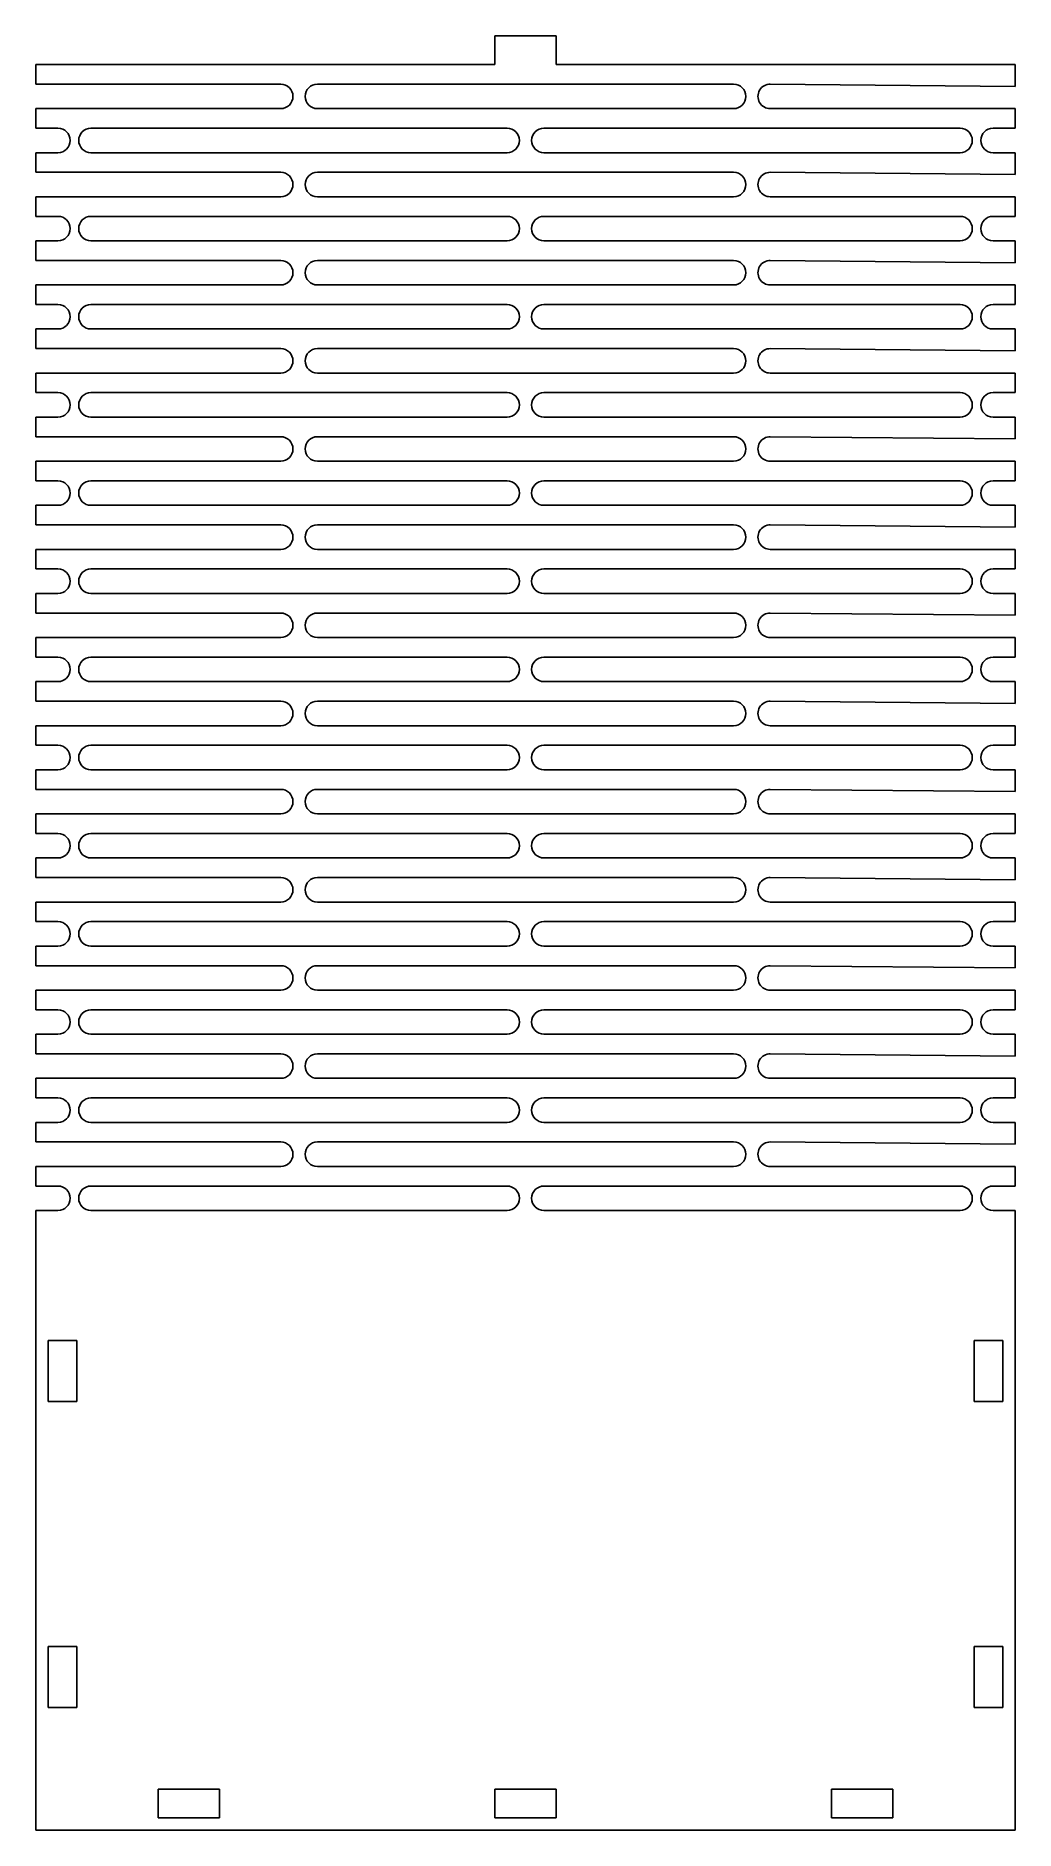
# Model space of a CAD drawing. Extents: x -2 to 2, y -1.07 to 6.26.
import ezdxf

# ---------------------------------------------------------------- set-up
doc = ezdxf.new("R2010")
doc.units = 0
doc.header["$MEASUREMENT"] = 0
doc.layers.add('VISIBLE', color=7, linetype='CONTINUOUS')

msp = doc.modelspace()

# ---------------------------------------------------------------- linework, layer by layer
at = {"layer": 'VISIBLE'}
for p, q in [((-0.1242, 6.1398, 0.117), (-0.1242, 6.2568, 0.117)), ((-0.1242, 6.2568, 0.117), (0.1258, 6.2568, 0.117)), ((0.1258, 6.1398, 0.117), (0.1258, 6.2568, 0.117)), ((-1.9992, 6.1398, 0.117), (-0.1242, 6.1398, 0.117)), ((-1.9992, 6.0598, 0.117), (-1.9992, 6.1398, 0.117)), ((0.1258, 6.1398, 0.117), (2.0008, 6.1398, 0.117)), ((2.0008, 6.0506, 0.117), (2.0008, 6.1398, 0.117)), ((-1.9992, 6.0598, 0.117), (-0.9992, 6.0598, 0.117)), ((-0.8492, 6.0598, 0.117), (0.8508, 6.0598, 0.117)), ((2.0008, 6.0506, 0.117), (1.0008, 6.0598, 0.117)), ((-1.9992, 5.9598, 0.117), (-0.9992, 5.9598, 0.117)), ((-1.9992, 5.8798, 0.117), (-1.9992, 5.9598, 0.117)), ((-0.8492, 5.9598, 0.117), (0.8508, 5.9598, 0.117)), ((2.0008, 5.9598, 0.117), (1.0008, 5.9598, 0.117)), ((2.0008, 5.8798, 0.117), (2.0008, 5.9598, 0.117)), ((-1.9092, 5.8798, 0.117), (-1.9992, 5.8798, 0.117)), ((-1.7742, 5.8798, 0.117), (-0.0742, 5.8798, 0.117)), ((1.7758, 5.8798, 0.117), (0.0758, 5.8798, 0.117)), ((1.9108, 5.8798, 0.117), (2.0008, 5.8798, 0.117)), ((-1.9092, 5.7798, 0.117), (-1.9992, 5.7798, 0.117)), ((-1.9992, 5.6998, 0.117), (-1.9992, 5.7798, 0.117)), ((-1.7742, 5.7798, 0.117), (-0.0742, 5.7798, 0.117)), ((1.7758, 5.7798, 0.117), (0.0758, 5.7798, 0.117)), ((1.9108, 5.7798, 0.117), (2.0008, 5.7798, 0.117)), ((2.0008, 5.6906, 0.117), (2.0008, 5.7798, 0.117)), ((-1.9992, 5.6998, 0.117), (-0.9992, 5.6998, 0.117)), ((-0.8492, 5.6998, 0.117), (0.8508, 5.6998, 0.117)), ((2.0008, 5.6906, 0.117), (1.0008, 5.6998, 0.117)), ((-1.9992, 5.5998, 0.117), (-0.9992, 5.5998, 0.117)), ((-1.9992, 5.5198, 0.117), (-1.9992, 5.5998, 0.117)), ((-0.8492, 5.5998, 0.117), (0.8508, 5.5998, 0.117)), ((2.0008, 5.5998, 0.117), (1.0008, 5.5998, 0.117)), ((2.0008, 5.5198, 0.117), (2.0008, 5.5998, 0.117)), ((-1.9092, 5.5198, 0.117), (-1.9992, 5.5198, 0.117)), ((-1.7742, 5.5198, 0.117), (-0.0742, 5.5198, 0.117)), ((1.7758, 5.5198, 0.117), (0.0758, 5.5198, 0.117)), ((1.9108, 5.5198, 0.117), (2.0008, 5.5198, 0.117)), ((-1.9092, 5.4198, 0.117), (-1.9992, 5.4198, 0.117)), ((-1.9992, 5.3398, 0.117), (-1.9992, 5.4198, 0.117)), ((-1.7742, 5.4198, 0.117), (-0.0742, 5.4198, 0.117)), ((1.7758, 5.4198, 0.117), (0.0758, 5.4198, 0.117)), ((1.9108, 5.4198, 0.117), (2.0008, 5.4198, 0.117)), ((2.0008, 5.3306, 0.117), (2.0008, 5.4198, 0.117)), ((-1.9992, 5.3398, 0.117), (-0.9992, 5.3398, 0.117)), ((-0.8492, 5.3398, 0.117), (0.8508, 5.3398, 0.117)), ((2.0008, 5.3306, 0.117), (1.0008, 5.3398, 0.117)), ((-1.9992, 5.2398, 0.117), (-0.9992, 5.2398, 0.117)), ((-1.9992, 5.1598, 0.117), (-1.9992, 5.2398, 0.117)), ((-0.8492, 5.2398, 0.117), (0.8508, 5.2398, 0.117)), ((2.0008, 5.2398, 0.117), (1.0008, 5.2398, 0.117)), ((2.0008, 5.1598, 0.117), (2.0008, 5.2398, 0.117)), ((-1.9092, 5.1598, 0.117), (-1.9992, 5.1598, 0.117)), ((-1.7742, 5.1598, 0.117), (-0.0742, 5.1598, 0.117)), ((1.7758, 5.1598, 0.117), (0.0758, 5.1598, 0.117)), ((1.9108, 5.1598, 0.117), (2.0008, 5.1598, 0.117)), ((-1.9092, 5.0598, 0.117), (-1.9992, 5.0598, 0.117)), ((-1.9992, 4.9798, 0.117), (-1.9992, 5.0598, 0.117)), ((-1.7742, 5.0598, 0.117), (-0.0742, 5.0598, 0.117)), ((1.7758, 5.0598, 0.117), (0.0758, 5.0598, 0.117)), ((1.9108, 5.0598, 0.117), (2.0008, 5.0598, 0.117)), ((2.0008, 4.9706, 0.117), (2.0008, 5.0598, 0.117)), ((-1.9992, 4.9798, 0.117), (-0.9992, 4.9798, 0.117)), ((-0.8492, 4.9798, 0.117), (0.8508, 4.9798, 0.117)), ((2.0008, 4.9706, 0.117), (1.0008, 4.9798, 0.117)), ((-1.9992, 4.8798, 0.117), (-0.9992, 4.8798, 0.117)), ((-1.9992, 4.7998, 0.117), (-1.9992, 4.8798, 0.117)), ((-0.8492, 4.8798, 0.117), (0.8508, 4.8798, 0.117)), ((2.0008, 4.8798, 0.117), (1.0008, 4.8798, 0.117)), ((2.0008, 4.7998, 0.117), (2.0008, 4.8798, 0.117)), ((-1.9092, 4.7998, 0.117), (-1.9992, 4.7998, 0.117)), ((-1.7742, 4.7998, 0.117), (-0.0742, 4.7998, 0.117)), ((1.7758, 4.7998, 0.117), (0.0758, 4.7998, 0.117)), ((1.9108, 4.7998, 0.117), (2.0008, 4.7998, 0.117)), ((-1.9092, 4.6998, 0.117), (-1.9992, 4.6998, 0.117)), ((-1.9992, 4.6198, 0.117), (-1.9992, 4.6998, 0.117)), ((-1.7742, 4.6998, 0.117), (-0.0742, 4.6998, 0.117)), ((1.7758, 4.6998, 0.117), (0.0758, 4.6998, 0.117)), ((1.9108, 4.6998, 0.117), (2.0008, 4.6998, 0.117)), ((2.0008, 4.6106, 0.117), (2.0008, 4.6998, 0.117)), ((-1.9992, 4.6198, 0.117), (-0.9992, 4.6198, 0.117)), ((-0.8492, 4.6198, 0.117), (0.8508, 4.6198, 0.117)), ((2.0008, 4.6106, 0.117), (1.0008, 4.6198, 0.117)), ((-1.9992, 4.5198, 0.117), (-0.9992, 4.5198, 0.117)), ((-1.9992, 4.4398, 0.117), (-1.9992, 4.5198, 0.117)), ((-0.8492, 4.5198, 0.117), (0.8508, 4.5198, 0.117)), ((2.0008, 4.5198, 0.117), (1.0008, 4.5198, 0.117)), ((2.0008, 4.4398, 0.117), (2.0008, 4.5198, 0.117)), ((-1.9092, 4.4398, 0.117), (-1.9992, 4.4398, 0.117)), ((-1.7742, 4.4398, 0.117), (-0.0742, 4.4398, 0.117)), ((1.7758, 4.4398, 0.117), (0.0758, 4.4398, 0.117)), ((1.9108, 4.4398, 0.117), (2.0008, 4.4398, 0.117)), ((-1.9092, 4.3398, 0.117), (-1.9992, 4.3398, 0.117)), ((-1.9992, 4.2598, 0.117), (-1.9992, 4.3398, 0.117)), ((-1.7742, 4.3398, 0.117), (-0.0742, 4.3398, 0.117)), ((1.7758, 4.3398, 0.117), (0.0758, 4.3398, 0.117)), ((1.9108, 4.3398, 0.117), (2.0008, 4.3398, 0.117)), ((2.0008, 4.2506, 0.117), (2.0008, 4.3398, 0.117)), ((-1.9992, 4.2598, 0.117), (-0.9992, 4.2598, 0.117)), ((-0.8492, 4.2598, 0.117), (0.8508, 4.2598, 0.117)), ((2.0008, 4.2506, 0.117), (1.0008, 4.2598, 0.117)), ((-1.9992, 4.1598, 0.117), (-0.9992, 4.1598, 0.117)), ((-1.9992, 4.0798, 0.117), (-1.9992, 4.1598, 0.117)), ((-0.8492, 4.1598, 0.117), (0.8508, 4.1598, 0.117)), ((2.0008, 4.1598, 0.117), (1.0008, 4.1598, 0.117)), ((2.0008, 4.0798, 0.117), (2.0008, 4.1598, 0.117)), ((-1.9092, 4.0798, 0.117), (-1.9992, 4.0798, 0.117)), ((-1.7742, 4.0798, 0.117), (-0.0742, 4.0798, 0.117)), ((1.7758, 4.0798, 0.117), (0.0758, 4.0798, 0.117)), ((1.9108, 4.0798, 0.117), (2.0008, 4.0798, 0.117)), ((-1.9092, 3.9798, 0.117), (-1.9992, 3.9798, 0.117)), ((-1.9992, 3.8998, 0.117), (-1.9992, 3.9798, 0.117)), ((-1.7742, 3.9798, 0.117), (-0.0742, 3.9798, 0.117)), ((1.7758, 3.9798, 0.117), (0.0758, 3.9798, 0.117)), ((1.9108, 3.9798, 0.117), (2.0008, 3.9798, 0.117)), ((2.0008, 3.8906, 0.117), (2.0008, 3.9798, 0.117)), ((-1.9992, 3.8998, 0.117), (-0.9992, 3.8998, 0.117)), ((-0.8492, 3.8998, 0.117), (0.8508, 3.8998, 0.117)), ((2.0008, 3.8906, 0.117), (1.0008, 3.8998, 0.117)), ((-1.9992, 3.7998, 0.117), (-0.9992, 3.7998, 0.117)), ((-1.9992, 3.7198, 0.117), (-1.9992, 3.7998, 0.117)), ((-0.8492, 3.7998, 0.117), (0.8508, 3.7998, 0.117)), ((2.0008, 3.7998, 0.117), (1.0008, 3.7998, 0.117)), ((2.0008, 3.7198, 0.117), (2.0008, 3.7998, 0.117)), ((-1.9092, 3.7198, 0.117), (-1.9992, 3.7198, 0.117)), ((-1.7742, 3.7198, 0.117), (-0.0742, 3.7198, 0.117)), ((1.7758, 3.7198, 0.117), (0.0758, 3.7198, 0.117)), ((1.9108, 3.7198, 0.117), (2.0008, 3.7198, 0.117)), ((-1.9092, 3.6198, 0.117), (-1.9992, 3.6198, 0.117)), ((-1.9992, 3.5398, 0.117), (-1.9992, 3.6198, 0.117)), ((-1.7742, 3.6198, 0.117), (-0.0742, 3.6198, 0.117)), ((1.7758, 3.6198, 0.117), (0.0758, 3.6198, 0.117)), ((1.9108, 3.6198, 0.117), (2.0008, 3.6198, 0.117)), ((2.0008, 3.5306, 0.117), (2.0008, 3.6198, 0.117)), ((-1.9992, 3.5398, 0.117), (-0.9992, 3.5398, 0.117)), ((-0.8492, 3.5398, 0.117), (0.8508, 3.5398, 0.117)), ((2.0008, 3.5306, 0.117), (1.0008, 3.5398, 0.117)), ((-1.9992, 3.4398, 0.117), (-0.9992, 3.4398, 0.117)), ((-1.9992, 3.3598, 0.117), (-1.9992, 3.4398, 0.117)), ((-0.8492, 3.4398, 0.117), (0.8508, 3.4398, 0.117)), ((2.0008, 3.4398, 0.117), (1.0008, 3.4398, 0.117)), ((2.0008, 3.3598, 0.117), (2.0008, 3.4398, 0.117)), ((-1.9092, 3.3598, 0.117), (-1.9992, 3.3598, 0.117)), ((-1.7742, 3.3598, 0.117), (-0.0742, 3.3598, 0.117)), ((1.7758, 3.3598, 0.117), (0.0758, 3.3598, 0.117)), ((1.9108, 3.3598, 0.117), (2.0008, 3.3598, 0.117)), ((-1.9092, 3.2598, 0.117), (-1.9992, 3.2598, 0.117)), ((-1.9992, 3.1798, 0.117), (-1.9992, 3.2598, 0.117)), ((-1.7742, 3.2598, 0.117), (-0.0742, 3.2598, 0.117)), ((1.7758, 3.2598, 0.117), (0.0758, 3.2598, 0.117)), ((1.9108, 3.2598, 0.117), (2.0008, 3.2598, 0.117)), ((2.0008, 3.1706, 0.117), (2.0008, 3.2598, 0.117)), ((-1.9992, 3.1798, 0.117), (-0.9992, 3.1798, 0.117)), ((-0.8492, 3.1798, 0.117), (0.8508, 3.1798, 0.117)), ((2.0008, 3.1706, 0.117), (1.0008, 3.1798, 0.117)), ((-1.9992, 3.0798, 0.117), (-0.9992, 3.0798, 0.117)), ((-1.9992, 2.9998, 0.117), (-1.9992, 3.0798, 0.117)), ((-0.8492, 3.0798, 0.117), (0.8508, 3.0798, 0.117)), ((2.0008, 3.0798, 0.117), (1.0008, 3.0798, 0.117)), ((2.0008, 2.9998, 0.117), (2.0008, 3.0798, 0.117)), ((-1.9092, 2.9998, 0.117), (-1.9992, 2.9998, 0.117)), ((-1.7742, 2.9998, 0.117), (-0.0742, 2.9998, 0.117)), ((1.7758, 2.9998, 0.117), (0.0758, 2.9998, 0.117)), ((1.9108, 2.9998, 0.117), (2.0008, 2.9998, 0.117)), ((-1.9092, 2.8998, 0.117), (-1.9992, 2.8998, 0.117)), ((-1.9992, 2.8198, 0.117), (-1.9992, 2.8998, 0.117)), ((-1.7742, 2.8998, 0.117), (-0.0742, 2.8998, 0.117)), ((1.7758, 2.8998, 0.117), (0.0758, 2.8998, 0.117)), ((1.9108, 2.8998, 0.117), (2.0008, 2.8998, 0.117)), ((2.0008, 2.8106, 0.117), (2.0008, 2.8998, 0.117)), ((-1.9992, 2.8198, 0.117), (-0.9992, 2.8198, 0.117)), ((-0.8492, 2.8198, 0.117), (0.8508, 2.8198, 0.117)), ((2.0008, 2.8106, 0.117), (1.0008, 2.8198, 0.117)), ((-1.9992, 2.7198, 0.117), (-0.9992, 2.7198, 0.117)), ((-1.9992, 2.6398, 0.117), (-1.9992, 2.7198, 0.117)), ((-0.8492, 2.7198, 0.117), (0.8508, 2.7198, 0.117)), ((2.0008, 2.7198, 0.117), (1.0008, 2.7198, 0.117)), ((2.0008, 2.6398, 0.117), (2.0008, 2.7198, 0.117)), ((-1.9092, 2.6398, 0.117), (-1.9992, 2.6398, 0.117)), ((-1.7742, 2.6398, 0.117), (-0.0742, 2.6398, 0.117)), ((1.7758, 2.6398, 0.117), (0.0758, 2.6398, 0.117)), ((1.9108, 2.6398, 0.117), (2.0008, 2.6398, 0.117)), ((-1.9092, 2.5398, 0.117), (-1.9992, 2.5398, 0.117)), ((-1.9992, 2.4598, 0.117), (-1.9992, 2.5398, 0.117)), ((-1.7742, 2.5398, 0.117), (-0.0742, 2.5398, 0.117)), ((1.7758, 2.5398, 0.117), (0.0758, 2.5398, 0.117)), ((1.9108, 2.5398, 0.117), (2.0008, 2.5398, 0.117)), ((2.0008, 2.4506, 0.117), (2.0008, 2.5398, 0.117)), ((-1.9992, 2.4598, 0.117), (-0.9992, 2.4598, 0.117)), ((-0.8492, 2.4598, 0.117), (0.8508, 2.4598, 0.117)), ((2.0008, 2.4506, 0.117), (1.0008, 2.4598, 0.117)), ((-1.9992, 2.3598, 0.117), (-0.9992, 2.3598, 0.117)), ((-1.9992, 2.2798, 0.117), (-1.9992, 2.3598, 0.117)), ((-0.8492, 2.3598, 0.117), (0.8508, 2.3598, 0.117)), ((2.0008, 2.3598, 0.117), (1.0008, 2.3598, 0.117)), ((2.0008, 2.2798, 0.117), (2.0008, 2.3598, 0.117)), ((-1.9092, 2.2798, 0.117), (-1.9992, 2.2798, 0.117)), ((-1.7742, 2.2798, 0.117), (-0.0742, 2.2798, 0.117)), ((1.7758, 2.2798, 0.117), (0.0758, 2.2798, 0.117)), ((1.9108, 2.2798, 0.117), (2.0008, 2.2798, 0.117)), ((-1.9092, 2.1798, 0.117), (-1.9992, 2.1798, 0.117)), ((-1.9992, 2.0998, 0.117), (-1.9992, 2.1798, 0.117)), ((-1.7742, 2.1798, 0.117), (-0.0742, 2.1798, 0.117)), ((1.7758, 2.1798, 0.117), (0.0758, 2.1798, 0.117)), ((1.9108, 2.1798, 0.117), (2.0008, 2.1798, 0.117)), ((2.0008, 2.0906, 0.117), (2.0008, 2.1798, 0.117)), ((-1.9992, 2.0998, 0.117), (-0.9992, 2.0998, 0.117)), ((-0.8492, 2.0998, 0.117), (0.8508, 2.0998, 0.117)), ((2.0008, 2.0906, 0.117), (1.0008, 2.0998, 0.117)), ((-1.9992, 1.9998, 0.117), (-0.9992, 1.9998, 0.117)), ((-1.9992, 1.9198, 0.117), (-1.9992, 1.9998, 0.117)), ((-0.8492, 1.9998, 0.117), (0.8508, 1.9998, 0.117)), ((2.0008, 1.9998, 0.117), (1.0008, 1.9998, 0.117)), ((2.0008, 1.9198, 0.117), (2.0008, 1.9998, 0.117)), ((-1.9092, 1.9198, 0.117), (-1.9992, 1.9198, 0.117)), ((-1.7742, 1.9198, 0.117), (-0.0742, 1.9198, 0.117)), ((1.7758, 1.9198, 0.117), (0.0758, 1.9198, 0.117)), ((1.9108, 1.9198, 0.117), (2.0008, 1.9198, 0.117)), ((-1.9092, 1.8198, 0.117), (-1.9992, 1.8198, 0.117)), ((-1.9992, 1.7398, 0.117), (-1.9992, 1.8198, 0.117)), ((-1.7742, 1.8198, 0.117), (-0.0742, 1.8198, 0.117)), ((1.7758, 1.8198, 0.117), (0.0758, 1.8198, 0.117)), ((1.9108, 1.8198, 0.117), (2.0008, 1.8198, 0.117)), ((2.0008, 1.7306, 0.117), (2.0008, 1.8198, 0.117)), ((-1.9992, 1.7398, 0.117), (-0.9992, 1.7398, 0.117)), ((-0.8492, 1.7398, 0.117), (0.8508, 1.7398, 0.117)), ((2.0008, 1.7306, 0.117), (1.0008, 1.7398, 0.117)), ((-1.9992, 1.6398, 0.117), (-0.9992, 1.6398, 0.117)), ((-1.9992, 1.5598, 0.117), (-1.9992, 1.6398, 0.117)), ((-0.8492, 1.6398, 0.117), (0.8508, 1.6398, 0.117)), ((2.0008, 1.6398, 0.117), (1.0008, 1.6398, 0.117)), ((2.0008, 1.5598, 0.117), (2.0008, 1.6398, 0.117)), ((-1.9092, 1.5598, 0.117), (-1.9992, 1.5598, 0.117)), ((-1.7742, 1.5598, 0.117), (-0.0742, 1.5598, 0.117)), ((1.7758, 1.5598, 0.117), (0.0758, 1.5598, 0.117)), ((1.9108, 1.5598, 0.117), (2.0008, 1.5598, 0.117)), ((-1.9092, 1.4598, 0.117), (-1.9992, 1.4598, 0.117)), ((-1.9992, 1.4598, 0.117), (-1.9992, -1.0702, 0.117)), ((-1.7742, 1.4598, 0.117), (-0.0742, 1.4598, 0.117)), ((1.7758, 1.4598, 0.117), (0.0758, 1.4598, 0.117)), ((1.9108, 1.4598, 0.117), (2.0008, 1.4598, 0.117)), ((2.0008, 1.4598, 0.117), (2.0008, -1.0702, 0.117)), ((-1.9492, 0.9298, 0.117), (-1.9492, 0.6798, 0.117)), ((-1.9492, 0.9298, 0.117), (-1.8322, 0.9298, 0.117)), ((-1.8322, 0.9298, 0.117), (-1.8322, 0.6798, 0.117)), ((1.9508, 0.9298, 0.117), (1.8338, 0.9298, 0.117)), ((1.8338, 0.9298, 0.117), (1.8338, 0.6798, 0.117)), ((1.9508, 0.9298, 0.117), (1.9508, 0.6798, 0.117)), ((-1.9492, 0.6798, 0.117), (-1.8322, 0.6798, 0.117)), ((1.9508, 0.6798, 0.117), (1.8338, 0.6798, 0.117)), ((-1.9492, -0.5702, 0.117), (-1.9492, -0.3202, 0.117)), ((-1.9492, -0.3202, 0.117), (-1.8322, -0.3202, 0.117)), ((-1.8322, -0.5702, 0.117), (-1.8322, -0.3202, 0.117)), ((1.9508, -0.3202, 0.117), (1.8338, -0.3202, 0.117)), ((1.8338, -0.5702, 0.117), (1.8338, -0.3202, 0.117)), ((1.9508, -0.5702, 0.117), (1.9508, -0.3202, 0.117)), ((-1.9492, -0.5702, 0.117), (-1.8322, -0.5702, 0.117)), ((1.9508, -0.5702, 0.117), (1.8338, -0.5702, 0.117)), ((-1.4992, -0.9032, 0.117), (-1.4992, -1.0202, 0.117)), ((-1.4992, -0.9032, 0.117), (-1.2492, -0.9032, 0.117)), ((-1.2492, -0.9032, 0.117), (-1.2492, -1.0202, 0.117)), ((-0.1242, -0.9032, 0.117), (-0.1242, -1.0202, 0.117)), ((-0.1242, -0.9032, 0.117), (0.1258, -0.9032, 0.117)), ((0.1258, -0.9032, 0.117), (0.1258, -1.0202, 0.117)), ((1.5008, -0.9032, 0.117), (1.2508, -0.9032, 0.117)), ((1.2508, -0.9032, 0.117), (1.2508, -1.0202, 0.117)), ((1.5008, -0.9032, 0.117), (1.5008, -1.0202, 0.117)), ((-1.4992, -1.0202, 0.117), (-1.2492, -1.0202, 0.117)), ((-0.1242, -1.0202, 0.117), (0.1258, -1.0202, 0.117)), ((1.5008, -1.0202, 0.117), (1.2508, -1.0202, 0.117)), ((2.0008, -1.0702, 0.117), (-1.9992, -1.0702, 0.117))]:
    msp.add_line(p, q, dxfattribs=at)
at = {"layer": 'VISIBLE', "extrusion": (0, 0, -1)}
for centre in [(0.9992, 6.0098, -0.117), (-0.8508, 6.0098, -0.117), (1.9092, 5.8298, -0.117), (0.0742, 5.8298, -0.117), (-1.7758, 5.8298, -0.117), (0.9992, 5.6498, -0.117), (-0.8508, 5.6498, -0.117), (1.9092, 5.4698, -0.117), (0.0742, 5.4698, -0.117), (-1.7758, 5.4698, -0.117), (0.9992, 5.2898, -0.117), (-0.8508, 5.2898, -0.117), (1.9092, 5.1098, -0.117), (0.0742, 5.1098, -0.117), (-1.7758, 5.1098, -0.117), (0.9992, 4.9298, -0.117), (-0.8508, 4.9298, -0.117), (1.9092, 4.7498, -0.117), (0.0742, 4.7498, -0.117), (-1.7758, 4.7498, -0.117), (0.9992, 4.5698, -0.117), (-0.8508, 4.5698, -0.117), (1.9092, 4.3898, -0.117), (0.0742, 4.3898, -0.117), (-1.7758, 4.3898, -0.117), (0.9992, 4.2098, -0.117), (-0.8508, 4.2098, -0.117), (1.9092, 4.0298, -0.117), (0.0742, 4.0298, -0.117), (-1.7758, 4.0298, -0.117), (0.9992, 3.8498, -0.117), (-0.8508, 3.8498, -0.117), (1.9092, 3.6698, -0.117), (0.0742, 3.6698, -0.117), (-1.7758, 3.6698, -0.117), (0.9992, 3.4898, -0.117), (-0.8508, 3.4898, -0.117), (1.9092, 3.3098, -0.117), (0.0742, 3.3098, -0.117), (-1.7758, 3.3098, -0.117), (0.9992, 3.1298, -0.117), (-0.8508, 3.1298, -0.117), (1.9092, 2.9498, -0.117), (0.0742, 2.9498, -0.117), (-1.7758, 2.9498, -0.117), (0.9992, 2.7698, -0.117), (-0.8508, 2.7698, -0.117), (1.9092, 2.5898, -0.117), (0.0742, 2.5898, -0.117), (-1.7758, 2.5898, -0.117), (0.9992, 2.4098, -0.117), (-0.8508, 2.4098, -0.117), (1.9092, 2.2298, -0.117), (0.0742, 2.2298, -0.117), (-1.7758, 2.2298, -0.117), (0.9992, 2.0498, -0.117), (-0.8508, 2.0498, -0.117), (1.9092, 1.8698, -0.117), (0.0742, 1.8698, -0.117), (-1.7758, 1.8698, -0.117), (0.9992, 1.6898, -0.117), (-0.8508, 1.6898, -0.117), (1.9092, 1.5098, -0.117), (0.0742, 1.5098, -0.117), (-1.7758, 1.5098, -0.117)]:
    msp.add_arc(centre, 0.05, 90, 270, dxfattribs=at)
at = {"layer": 'VISIBLE'}
for centre, start, end in [((-0.8492, 6.0098, 0.117), 90, 270), ((1.0003, 6.0098, 0.117), 89.47273, 270.47875), ((-1.7742, 5.8298, 0.117), 90, 270), ((0.0758, 5.8298, 0.117), 90, 270), ((1.9108, 5.8298, 0.117), 90, 270), ((-0.8492, 5.6498, 0.117), 90, 270), ((1.0003, 5.6498, 0.117), 89.47273, 270.47875), ((-1.7742, 5.4698, 0.117), 90, 270), ((0.0758, 5.4698, 0.117), 90, 270), ((1.9108, 5.4698, 0.117), 90, 270), ((-0.8492, 5.2898, 0.117), 90, 270), ((1.0003, 5.2898, 0.117), 89.47273, 270.47875), ((-1.7742, 5.1098, 0.117), 90, 270), ((0.0758, 5.1098, 0.117), 90, 270), ((1.9108, 5.1098, 0.117), 90, 270), ((-0.8492, 4.9298, 0.117), 90, 270), ((1.0003, 4.9298, 0.117), 89.47273, 270.47875), ((-1.7742, 4.7498, 0.117), 90, 270), ((0.0758, 4.7498, 0.117), 90, 270), ((1.9108, 4.7498, 0.117), 90, 270), ((-0.8492, 4.5698, 0.117), 90, 270), ((1.0003, 4.5698, 0.117), 89.47273, 270.47875), ((-1.7742, 4.3898, 0.117), 90, 270), ((0.0758, 4.3898, 0.117), 90, 270), ((1.9108, 4.3898, 0.117), 90, 270), ((-0.8492, 4.2098, 0.117), 90, 270), ((1.0003, 4.2098, 0.117), 89.47273, 270.47875), ((-1.7742, 4.0298, 0.117), 90, 270), ((0.0758, 4.0298, 0.117), 90, 270), ((1.9108, 4.0298, 0.117), 90, 270), ((-0.8492, 3.8498, 0.117), 90, 270), ((1.0003, 3.8498, 0.117), 89.47273, 270.47875), ((-1.7742, 3.6698, 0.117), 90, 270), ((0.0758, 3.6698, 0.117), 90, 270), ((1.9108, 3.6698, 0.117), 90, 270), ((-0.8492, 3.4898, 0.117), 90, 270), ((1.0003, 3.4898, 0.117), 89.47273, 270.47875), ((-1.7742, 3.3098, 0.117), 90, 270), ((0.0758, 3.3098, 0.117), 90, 270), ((1.9108, 3.3098, 0.117), 90, 270), ((-0.8492, 3.1298, 0.117), 90, 270), ((1.0003, 3.1298, 0.117), 89.47273, 270.47875), ((-1.7742, 2.9498, 0.117), 90, 270), ((0.0758, 2.9498, 0.117), 90, 270), ((1.9108, 2.9498, 0.117), 90, 270), ((-0.8492, 2.7698, 0.117), 90, 270), ((1.0003, 2.7698, 0.117), 89.47273, 270.47875), ((-1.7742, 2.5898, 0.117), 90, 270), ((0.0758, 2.5898, 0.117), 90, 270), ((1.9108, 2.5898, 0.117), 90, 270), ((-0.8492, 2.4098, 0.117), 90, 270), ((1.0003, 2.4098, 0.117), 89.47273, 270.47875), ((-1.7742, 2.2298, 0.117), 90, 270), ((0.0758, 2.2298, 0.117), 90, 270), ((1.9108, 2.2298, 0.117), 90, 270), ((-0.8492, 2.0498, 0.117), 90, 270), ((1.0003, 2.0498, 0.117), 89.47273, 270.47875), ((-1.7742, 1.8698, 0.117), 90, 270), ((0.0758, 1.8698, 0.117), 90, 270), ((1.9108, 1.8698, 0.117), 90, 270), ((-0.8492, 1.6898, 0.117), 90, 270), ((1.0003, 1.6898, 0.117), 89.47273, 270.47875), ((-1.7742, 1.5098, 0.117), 90, 270), ((0.0758, 1.5098, 0.117), 90, 270), ((1.9108, 1.5098, 0.117), 90, 270)]:
    msp.add_arc(centre, 0.05, start, end, dxfattribs=at)

doc.saveas('drawing.dxf')
